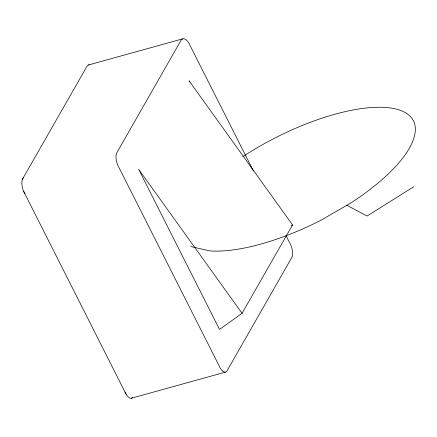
<?xml version="1.0" encoding="UTF-8"?>
<svg xmlns="http://www.w3.org/2000/svg" width="437" height="437" viewBox="0 0 437 437"><rect width="100%" height="100%" fill="white"/><g stroke="black" fill="none" stroke-linecap="round" stroke-linejoin="round"><path stroke-width="0.66" d="M22.456 179.192L86.843 66.522A12.018 5.397 74.5 0 1 89.241 64.845M242.049 313.313L138.584 169.195L219.521 329.432L242.049 313.313L292.55 224.935L189.084 80.818L189.702 82.036M23.259 177.783L22.342 179.46A10.625 4.769 74.5 0 0 23.505 191.067L24.865 193.804M132.673 397.38L132.52 397.577A10.625 4.769 74.5 0 1 126.369 394.698L124.982 392M291.452 225.721L292.55 224.935M413.768 186.714L367.096 216.02L346.88 205.275M88.542 64.976L182.688 38.855M131.198 398.271L225.345 372.155M253.438 171.02L189.478 44.372A12.018 5.397 74.5 0 0 180.984 40.401L116.488 153.338A10.625 4.769 74.5 0 0 117.651 164.946L220.516 368.582A10.625 4.769 74.5 0 0 226.666 371.455L292.118 256.918A10.625 4.769 74.5 0 0 290.955 245.31L286.038 235.565M23.685 191.466L126.162 394.338M242.803 156.681A129.543 47.059 -26.8 0 1 402.313 111.113A129.543 47.059 -26.8 0 1 350.43 203.227L321.43 219.958A129.543 47.059 -26.8 0 1 209.886 250.904L192.679 246.992A129.543 47.059 -26.8 0 1 190.707 246.004"/></g></svg>
